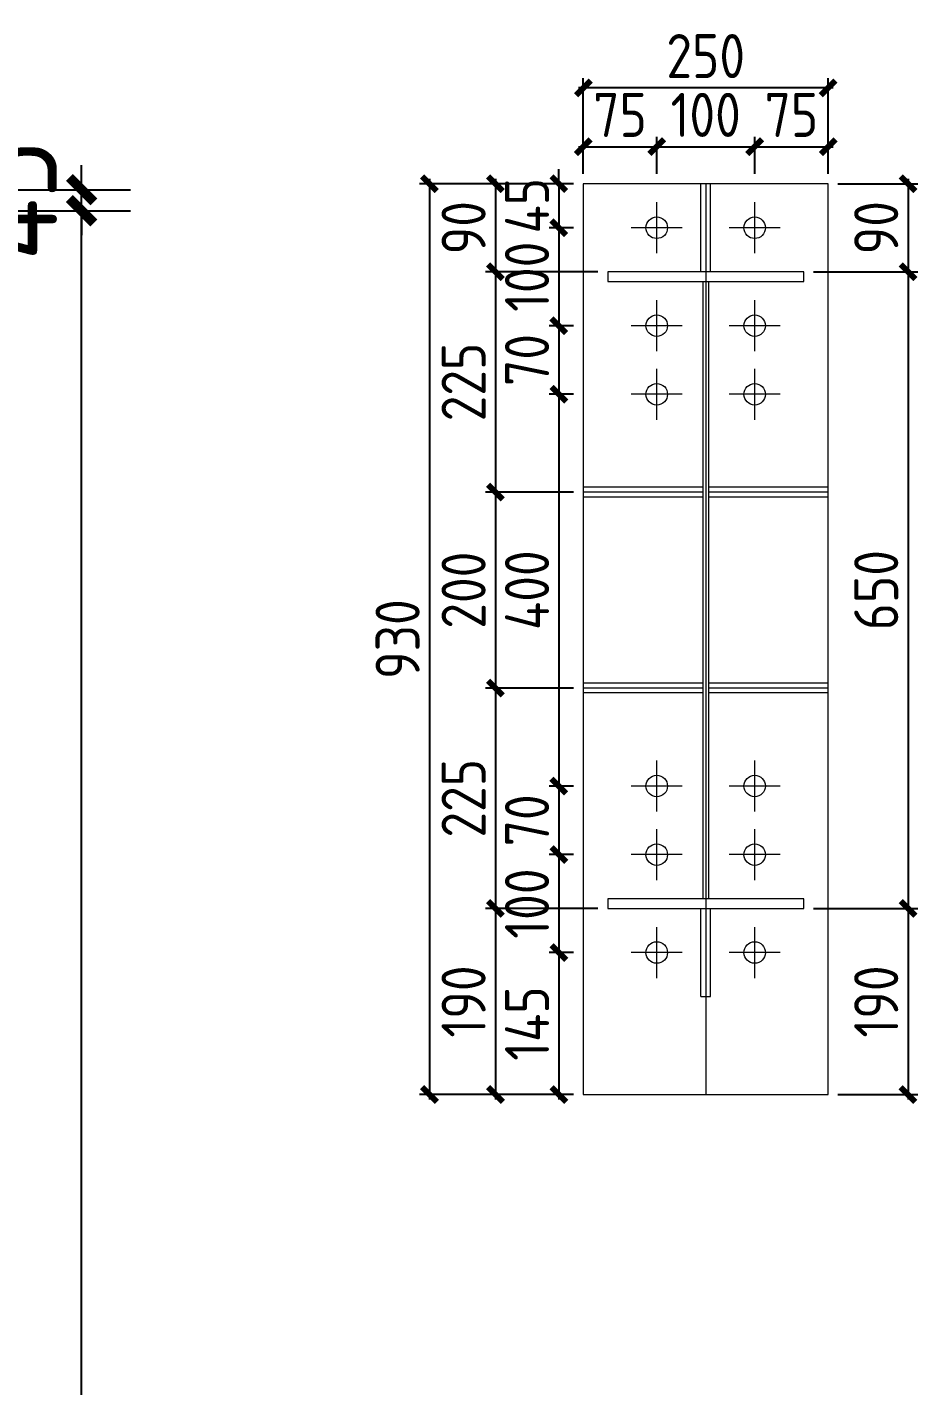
# Model space of a CAD drawing. Extents: x 485428 to 797698, y 56414 to 211814.
# Drawn here: x 677767 to 679585, y 151780 to 154554 of the extents above; entities that cross this region are included whole.
import ezdxf

# ---------------------------------------------------------------- set-up
doc = ezdxf.new("R2010")
doc.units = 0
doc.header["$LTSCALE"] = 1000
doc.header["$MEASUREMENT"] = 0
doc.styles.get("Standard").update_dxf_attribs({"font": 'gbenor.shx', "bigfont": 'gbcbig.shx'})
doc.dimstyles.get("Standard").update_dxf_attribs({"dimscale": 100, "dimtxt": 2, "dimasz": 0.4, "dimexe": 0.5, "dimexo": 1, "dimgap": 0.5, "dimtad": 1, "dimdec": 0, "dimzin": 0, "dimdsep": 46, "dimtxsty": 'Standard', "dimblk": 'ARCHTICK', "dimcen": 0.09, "dimadec": 0, "dimazin": 0, "dimtfac": 1, "dimtdec": 0, "dimtix": 1, "dimtmove": 2, "dimatfit": 3, "dimfxl": 1, "dimtolj": 1, "dimtzin": 0, "dimarcsym": 0})

# ---------------------------------------------------------------- blocks, each defined once
blk = doc.blocks.new('_ArchTick')
at = {"color": 0, "linetype": 'ByBlock', "const_width": 0.4}
blk.add_lwpolyline([(-0.5, -0.5), (0.5, 0.5)], dxfattribs=at)
blk = doc.blocks.new('*D427')
at = {"color": 3, "lineweight": -2}
for p, q in [((677493.7, 154179.4), (677977.9, 154179.4)), ((677877.9, 144208.5), (677877.9, 154179.4)), ((677493.7, 144208.5), (677977.9, 144208.5))]:
    blk.add_line(p, q, dxfattribs=at)
at = {"layer": 'Defpoints', "color": 0}
for p in [(677393.7, 154179.4), (677877.9, 154179.4), (677393.7, 144208.5)]:
    blk.add_point(p, dxfattribs=at)
at = {"color": 3, "lineweight": -2, "xscale": 50, "yscale": 50, "zscale": 50}
for p, rotation in [((677877.9, 154179.4), 90), ((677877.9, 144208.5), 270)]:
    blk.add_blockref('_ArchTick', p, dxfattribs=dict(at, rotation=rotation))
at = {"color": 0, "lineweight": 15, "insert": (677721.3, 149194), "char_height": 200, "attachment_point": 5, "rotation": 90}
blk.add_mtext('\\A1;外翼板 9971', dxfattribs=at)
blk = doc.blocks.new('*D428')
at = {"color": 3, "lineweight": -2}
for p, q in [((677877.9, 154222.4), (677877.9, 154272.4)), ((677493.7, 154222.4), (677977.9, 154222.4)), ((677877.9, 154179.4), (677877.9, 154222.4)), ((677493.7, 154179.4), (677977.9, 154179.4)), ((677877.9, 154179.4), (677877.9, 154129.4))]:
    blk.add_line(p, q, dxfattribs=at)
at = {"layer": 'Defpoints', "color": 0}
for p in [(677393.7, 154222.4), (677877.9, 154222.4), (677393.7, 154179.4)]:
    blk.add_point(p, dxfattribs=at)
at = {"color": 3, "lineweight": -2, "xscale": 50, "yscale": 50, "zscale": 50}
for p, rotation in [((677877.9, 154222.4), 270), ((677877.9, 154179.4), 90)]:
    blk.add_blockref('_ArchTick', p, dxfattribs=dict(at, rotation=rotation))
at = {"color": 0, "lineweight": 15, "insert": (677727.9, 154200.9), "char_height": 200, "attachment_point": 5, "rotation": 90}
blk.add_mtext('\\A1;43', dxfattribs=at)
blk = doc.blocks.new('*D437')
at = {"color": 3, "lineweight": -2}
for p, q in [((678902.2, 154254.6), (678902.2, 154330.1)), ((679052.2, 154254.6), (679052.2, 154330.1)), ((678892.2, 154310.1), (679062.2, 154310.1))]:
    blk.add_line(p, q, dxfattribs=at)
at = {"layer": 'Defpoints', "color": 0}
for p in [(679052.2, 154310.1), (678902.2, 154234.6), (679052.2, 154234.6)]:
    blk.add_point(p, dxfattribs=at)
at = {"color": 3, "lineweight": -2, "xscale": 30, "yscale": 30, "zscale": 30, "rotation": 180}
blk.add_blockref('_ArchTick', (678902.2, 154310.1), dxfattribs=at)
at = {"color": 3, "lineweight": -2, "xscale": 30, "yscale": 30, "zscale": 30}
blk.add_blockref('_ArchTick', (679052.2, 154310.1), dxfattribs=at)
at = {"color": 0, "lineweight": 15, "insert": (678977.2, 154375.1), "char_height": 90, "attachment_point": 5}
blk.add_mtext('\\A1;75', dxfattribs=at)
blk = doc.blocks.new('*D430')
at = {"color": 3, "lineweight": -2}
for p, q in [((679052.2, 154254.6), (679052.2, 154330.1)), ((679252.2, 154254.6), (679252.2, 154330.1)), ((679042.2, 154310.1), (679262.2, 154310.1))]:
    blk.add_line(p, q, dxfattribs=at)
at = {"layer": 'Defpoints', "color": 0}
for p in [(679252.2, 154310.1), (679052.2, 154234.6), (679252.2, 154234.6)]:
    blk.add_point(p, dxfattribs=at)
at = {"color": 3, "lineweight": -2, "xscale": 30, "yscale": 30, "zscale": 30, "rotation": 180}
blk.add_blockref('_ArchTick', (679052.2, 154310.1), dxfattribs=at)
at = {"color": 3, "lineweight": -2, "xscale": 30, "yscale": 30, "zscale": 30}
blk.add_blockref('_ArchTick', (679252.2, 154310.1), dxfattribs=at)
at = {"color": 0, "lineweight": 15, "insert": (679152.2, 154375.1), "char_height": 90, "attachment_point": 5}
blk.add_mtext('\\A1;100', dxfattribs=at)
blk = doc.blocks.new('*D438')
at = {"color": 3, "lineweight": -2}
for p, q in [((679252.2, 154254.6), (679252.2, 154330.1)), ((679402.2, 154254.6), (679402.2, 154330.1)), ((679242.2, 154310.1), (679412.2, 154310.1))]:
    blk.add_line(p, q, dxfattribs=at)
at = {"layer": 'Defpoints', "color": 0}
for p in [(679402.2, 154310.1), (679252.2, 154234.6), (679402.2, 154234.6)]:
    blk.add_point(p, dxfattribs=at)
at = {"color": 3, "lineweight": -2, "xscale": 30, "yscale": 30, "zscale": 30, "rotation": 180}
blk.add_blockref('_ArchTick', (679252.2, 154310.1), dxfattribs=at)
at = {"color": 3, "lineweight": -2, "xscale": 30, "yscale": 30, "zscale": 30}
blk.add_blockref('_ArchTick', (679402.2, 154310.1), dxfattribs=at)
at = {"color": 0, "lineweight": 15, "insert": (679327.2, 154375.1), "char_height": 90, "attachment_point": 5}
blk.add_mtext('\\A1;75', dxfattribs=at)
blk = doc.blocks.new('*D431')
at = {"color": 3, "lineweight": -2}
for p, q in [((678852.3, 154234.6), (678852.3, 154264.6)), ((678882.2, 154234.6), (678832.3, 154234.6)), ((678852.3, 154234.6), (678852.3, 154144.6)), ((678882.2, 154144.6), (678832.3, 154144.6)), ((678852.3, 154144.6), (678852.3, 154114.6))]:
    blk.add_line(p, q, dxfattribs=at)
at = {"layer": 'Defpoints', "color": 0}
for p in [(678902.2, 154234.6), (678852.3, 154144.6), (678902.2, 154144.6)]:
    blk.add_point(p, dxfattribs=at)
at = {"color": 3, "lineweight": -2, "xscale": 30, "yscale": 30, "zscale": 30}
for p, rotation in [((678852.3, 154234.6), 270), ((678852.3, 154144.6), 90)]:
    blk.add_blockref('_ArchTick', p, dxfattribs=dict(at, rotation=rotation))
at = {"color": 0, "lineweight": 15, "insert": (678787.3, 154189.6), "char_height": 90, "attachment_point": 5, "rotation": 90}
blk.add_mtext('\\A1;45', dxfattribs=at)
blk = doc.blocks.new('*D432')
at = {"color": 3, "lineweight": -2}
for p, q in [((678882.2, 154144.6), (678832.3, 154144.6)), ((678852.3, 154154.6), (678852.3, 153934.6)), ((678882.2, 153944.6), (678832.3, 153944.6))]:
    blk.add_line(p, q, dxfattribs=at)
at = {"layer": 'Defpoints', "color": 0}
for p in [(678902.2, 154144.6), (678852.3, 153944.6), (678902.2, 153944.6)]:
    blk.add_point(p, dxfattribs=at)
at = {"color": 3, "lineweight": -2, "xscale": 30, "yscale": 30, "zscale": 30}
for p, rotation in [((678852.3, 154144.6), 90), ((678852.3, 153944.6), 270)]:
    blk.add_blockref('_ArchTick', p, dxfattribs=dict(at, rotation=rotation))
at = {"color": 0, "lineweight": 15, "insert": (678787.3, 154044.6), "char_height": 90, "attachment_point": 5, "rotation": 90}
blk.add_mtext('\\A1;100', dxfattribs=at)
blk = doc.blocks.new('*D433')
at = {"color": 3, "lineweight": -2}
for p, q in [((678852.3, 153954.6), (678852.3, 153794.6)), ((678882.2, 153944.6), (678832.3, 153944.6)), ((678882.2, 153804.6), (678832.3, 153804.6))]:
    blk.add_line(p, q, dxfattribs=at)
at = {"layer": 'Defpoints', "color": 0}
for p in [(678902.2, 153944.6), (678852.3, 153804.6), (678902.2, 153804.6)]:
    blk.add_point(p, dxfattribs=at)
at = {"color": 3, "lineweight": -2, "xscale": 30, "yscale": 30, "zscale": 30}
for p, rotation in [((678852.3, 153944.6), 90), ((678852.3, 153804.6), 270)]:
    blk.add_blockref('_ArchTick', p, dxfattribs=dict(at, rotation=rotation))
at = {"color": 0, "lineweight": 15, "insert": (678787.3, 153874.6), "char_height": 90, "attachment_point": 5, "rotation": 90}
blk.add_mtext('\\A1;70', dxfattribs=at)
blk = doc.blocks.new('*D434')
at = {"color": 3, "lineweight": -2}
for p, q in [((678852.3, 153814.6), (678852.3, 152994.6)), ((678882.2, 153804.6), (678832.3, 153804.6)), ((678882.2, 153004.6), (678832.3, 153004.6))]:
    blk.add_line(p, q, dxfattribs=at)
at = {"layer": 'Defpoints', "color": 0}
for p in [(678902.2, 153804.6), (678852.3, 153004.6), (678902.2, 153004.6)]:
    blk.add_point(p, dxfattribs=at)
at = {"color": 3, "lineweight": -2, "xscale": 30, "yscale": 30, "zscale": 30}
for p, rotation in [((678852.3, 153804.6), 90), ((678852.3, 153004.6), 270)]:
    blk.add_blockref('_ArchTick', p, dxfattribs=dict(at, rotation=rotation))
at = {"color": 0, "lineweight": 15, "insert": (678787.3, 153404.6), "char_height": 90, "attachment_point": 5, "rotation": 90}
blk.add_mtext('\\A1;400', dxfattribs=at)
blk = doc.blocks.new('*D435')
at = {"color": 3, "lineweight": -2}
for p, q in [((678852.3, 153014.6), (678852.3, 152854.6)), ((678882.2, 153004.6), (678832.3, 153004.6)), ((678882.2, 152864.6), (678832.3, 152864.6))]:
    blk.add_line(p, q, dxfattribs=at)
at = {"layer": 'Defpoints', "color": 0}
for p in [(678902.2, 153004.6), (678852.3, 152864.6), (678902.2, 152864.6)]:
    blk.add_point(p, dxfattribs=at)
at = {"color": 3, "lineweight": -2, "xscale": 30, "yscale": 30, "zscale": 30}
for p, rotation in [((678852.3, 153004.6), 90), ((678852.3, 152864.6), 270)]:
    blk.add_blockref('_ArchTick', p, dxfattribs=dict(at, rotation=rotation))
at = {"color": 0, "lineweight": 15, "insert": (678787.3, 152934.6), "char_height": 90, "attachment_point": 5, "rotation": 90}
blk.add_mtext('\\A1;70', dxfattribs=at)
blk = doc.blocks.new('*D436')
at = {"color": 3, "lineweight": -2}
for p, q in [((678852.3, 152874.6), (678852.3, 152654.6)), ((678882.2, 152864.6), (678832.3, 152864.6)), ((678882.2, 152664.6), (678832.3, 152664.6))]:
    blk.add_line(p, q, dxfattribs=at)
at = {"layer": 'Defpoints', "color": 0}
for p in [(678902.2, 152864.6), (678852.3, 152664.6), (678902.2, 152664.6)]:
    blk.add_point(p, dxfattribs=at)
at = {"color": 3, "lineweight": -2, "xscale": 30, "yscale": 30, "zscale": 30}
for p, rotation in [((678852.3, 152864.6), 90), ((678852.3, 152664.6), 270)]:
    blk.add_blockref('_ArchTick', p, dxfattribs=dict(at, rotation=rotation))
at = {"color": 0, "lineweight": 15, "insert": (678787.3, 152764.6), "char_height": 90, "attachment_point": 5, "rotation": 90}
blk.add_mtext('\\A1;100', dxfattribs=at)
blk = doc.blocks.new('*D439')
at = {"color": 3, "lineweight": -2}
for p, q in [((678852.3, 152674.6), (678852.3, 152364.6)), ((678882.2, 152664.6), (678832.3, 152664.6)), ((678882.2, 152374.6), (678832.3, 152374.6))]:
    blk.add_line(p, q, dxfattribs=at)
at = {"layer": 'Defpoints', "color": 0}
for p in [(678902.2, 152664.6), (678852.3, 152374.6), (678902.2, 152374.6)]:
    blk.add_point(p, dxfattribs=at)
at = {"color": 3, "lineweight": -2, "xscale": 30, "yscale": 30, "zscale": 30}
for p, rotation in [((678852.3, 152664.6), 90), ((678852.3, 152374.6), 270)]:
    blk.add_blockref('_ArchTick', p, dxfattribs=dict(at, rotation=rotation))
at = {"color": 0, "lineweight": 15, "insert": (678787.3, 152519.6), "char_height": 90, "attachment_point": 5, "rotation": 90}
blk.add_mtext('\\A1;145', dxfattribs=at)
blk = doc.blocks.new('*D440')
at = {"color": 3, "lineweight": -2}
for p, q in [((678882.2, 154234.6), (678702.8, 154234.6)), ((678722.8, 154244.6), (678722.8, 154044.6)), ((678932.2, 154054.6), (678702.8, 154054.6))]:
    blk.add_line(p, q, dxfattribs=at)
at = {"layer": 'Defpoints', "color": 0}
for p in [(678902.2, 154234.6), (678722.8, 154054.6), (678952.2, 154054.6)]:
    blk.add_point(p, dxfattribs=at)
at = {"color": 3, "lineweight": -2, "xscale": 30, "yscale": 30, "zscale": 30}
for p, rotation in [((678722.8, 154234.6), 90), ((678722.8, 154054.6), 270)]:
    blk.add_blockref('_ArchTick', p, dxfattribs=dict(at, rotation=rotation))
at = {"color": 0, "lineweight": 15, "insert": (678657.8, 154144.6), "char_height": 90, "attachment_point": 5, "rotation": 90}
blk.add_mtext('\\A1;90', dxfattribs=at)
blk = doc.blocks.new('*D441')
at = {"color": 3, "lineweight": -2}
for p, q in [((678722.8, 154064.6), (678722.8, 153594.6)), ((678932.2, 154054.6), (678702.8, 154054.6)), ((678882.2, 153604.6), (678702.8, 153604.6))]:
    blk.add_line(p, q, dxfattribs=at)
at = {"layer": 'Defpoints', "color": 0}
for p in [(678952.2, 154054.6), (678722.8, 153604.6), (678902.2, 153604.6)]:
    blk.add_point(p, dxfattribs=at)
at = {"color": 3, "lineweight": -2, "xscale": 30, "yscale": 30, "zscale": 30}
for p, rotation in [((678722.8, 154054.6), 90), ((678722.8, 153604.6), 270)]:
    blk.add_blockref('_ArchTick', p, dxfattribs=dict(at, rotation=rotation))
at = {"color": 0, "lineweight": 15, "insert": (678657.8, 153829.6), "char_height": 90, "attachment_point": 5, "rotation": 90}
blk.add_mtext('\\A1;225', dxfattribs=at)
blk = doc.blocks.new('*D442')
at = {"color": 3, "lineweight": -2}
for p, q in [((678882.2, 153604.6), (678702.8, 153604.6)), ((678722.8, 153614.6), (678722.8, 153194.6)), ((678882.2, 153204.6), (678702.8, 153204.6))]:
    blk.add_line(p, q, dxfattribs=at)
at = {"layer": 'Defpoints', "color": 0}
for p in [(678902.2, 153604.6), (678722.8, 153204.6), (678902.2, 153204.6)]:
    blk.add_point(p, dxfattribs=at)
at = {"color": 3, "lineweight": -2, "xscale": 30, "yscale": 30, "zscale": 30}
for p, rotation in [((678722.8, 153604.6), 90), ((678722.8, 153204.6), 270)]:
    blk.add_blockref('_ArchTick', p, dxfattribs=dict(at, rotation=rotation))
at = {"color": 0, "lineweight": 15, "insert": (678657.8, 153404.6), "char_height": 90, "attachment_point": 5, "rotation": 90}
blk.add_mtext('\\A1;200', dxfattribs=at)
blk = doc.blocks.new('*D443')
at = {"color": 3, "lineweight": -2}
for p, q in [((678882.2, 153204.6), (678702.8, 153204.6)), ((678722.8, 153214.6), (678722.8, 152744.6)), ((678932.2, 152754.6), (678702.8, 152754.6))]:
    blk.add_line(p, q, dxfattribs=at)
at = {"layer": 'Defpoints', "color": 0}
for p in [(678902.2, 153204.6), (678722.8, 152754.6), (678952.2, 152754.6)]:
    blk.add_point(p, dxfattribs=at)
at = {"color": 3, "lineweight": -2, "xscale": 30, "yscale": 30, "zscale": 30}
for p, rotation in [((678722.8, 153204.6), 90), ((678722.8, 152754.6), 270)]:
    blk.add_blockref('_ArchTick', p, dxfattribs=dict(at, rotation=rotation))
at = {"color": 0, "lineweight": 15, "insert": (678657.8, 152979.6), "char_height": 90, "attachment_point": 5, "rotation": 90}
blk.add_mtext('\\A1;225', dxfattribs=at)
blk = doc.blocks.new('*D444')
at = {"color": 3, "lineweight": -2}
for p, q in [((678722.8, 152764.6), (678722.8, 152364.6)), ((678932.2, 152754.6), (678702.8, 152754.6)), ((678882.2, 152374.6), (678702.8, 152374.6))]:
    blk.add_line(p, q, dxfattribs=at)
at = {"layer": 'Defpoints', "color": 0}
for p in [(678952.2, 152754.6), (678722.8, 152374.6), (678902.2, 152374.6)]:
    blk.add_point(p, dxfattribs=at)
at = {"color": 3, "lineweight": -2, "xscale": 30, "yscale": 30, "zscale": 30}
for p, rotation in [((678722.8, 152754.6), 90), ((678722.8, 152374.6), 270)]:
    blk.add_blockref('_ArchTick', p, dxfattribs=dict(at, rotation=rotation))
at = {"color": 0, "lineweight": 15, "insert": (678657.8, 152564.6), "char_height": 90, "attachment_point": 5, "rotation": 90}
blk.add_mtext('\\A1;190', dxfattribs=at)
blk = doc.blocks.new('*D445')
at = {"color": 3, "lineweight": -2}
for p, q in [((678882.2, 154234.6), (678568.1, 154234.6)), ((678588.1, 154244.6), (678588.1, 152364.6)), ((678882.2, 152374.6), (678568.1, 152374.6))]:
    blk.add_line(p, q, dxfattribs=at)
at = {"layer": 'Defpoints', "color": 0}
for p in [(678902.2, 154234.6), (678588.1, 152374.6), (678902.2, 152374.6)]:
    blk.add_point(p, dxfattribs=at)
at = {"color": 3, "lineweight": -2, "xscale": 30, "yscale": 30, "zscale": 30}
for p, rotation in [((678588.1, 154234.6), 90), ((678588.1, 152374.6), 270)]:
    blk.add_blockref('_ArchTick', p, dxfattribs=dict(at, rotation=rotation))
at = {"color": 0, "lineweight": 15, "insert": (678523.1, 153304.6), "char_height": 90, "attachment_point": 5, "rotation": 90}
blk.add_mtext('\\A1;930', dxfattribs=at)
blk = doc.blocks.new('*D446')
at = {"color": 3, "lineweight": -2}
for p, q in [((678902.2, 154254.6), (678902.2, 154450.2)), ((679402.2, 154254.6), (679402.2, 154450.2)), ((679412.2, 154430.2), (678892.2, 154430.2))]:
    blk.add_line(p, q, dxfattribs=at)
at = {"layer": 'Defpoints', "color": 0}
for p in [(678902.2, 154430.2), (678902.2, 154234.6), (679402.2, 154234.6)]:
    blk.add_point(p, dxfattribs=at)
at = {"color": 3, "lineweight": -2, "xscale": 30, "yscale": 30, "zscale": 30, "rotation": 180}
blk.add_blockref('_ArchTick', (678902.2, 154430.2), dxfattribs=at)
at = {"color": 3, "lineweight": -2, "xscale": 30, "yscale": 30, "zscale": 30}
blk.add_blockref('_ArchTick', (679402.2, 154430.2), dxfattribs=at)
at = {"color": 0, "lineweight": 15, "insert": (679152.2, 154495.2), "char_height": 90, "attachment_point": 5}
blk.add_mtext('\\A1;250', dxfattribs=at)
blk = doc.blocks.new('*D3320')
at = {"color": 3, "lineweight": -2}
for p, q in [((679422.2, 154234.6), (679585.3, 154234.6)), ((679565.3, 154244.6), (679565.3, 154044.6)), ((679372.2, 154054.6), (679585.3, 154054.6))]:
    blk.add_line(p, q, dxfattribs=at)
at = {"layer": 'Defpoints', "color": 0}
for p in [(679402.2, 154234.6), (679352.2, 154054.6), (679565.3, 154054.6)]:
    blk.add_point(p, dxfattribs=at)
at = {"color": 3, "lineweight": -2, "xscale": 30, "yscale": 30, "zscale": 30}
for p, rotation in [((679565.3, 154234.6), 90), ((679565.3, 154054.6), 270)]:
    blk.add_blockref('_ArchTick', p, dxfattribs=dict(at, rotation=rotation))
at = {"color": 0, "lineweight": 15, "insert": (679500.3, 154144.6), "char_height": 90, "attachment_point": 5, "rotation": 90}
blk.add_mtext('\\A1;90', dxfattribs=at)
blk = doc.blocks.new('*D3321')
at = {"color": 3, "lineweight": -2}
for p, q in [((679565.3, 154064.6), (679565.3, 152744.6)), ((679372.2, 154054.6), (679585.3, 154054.6)), ((679372.2, 152754.6), (679585.3, 152754.6))]:
    blk.add_line(p, q, dxfattribs=at)
at = {"layer": 'Defpoints', "color": 0}
for p in [(679352.2, 154054.6), (679352.2, 152754.6), (679565.3, 152754.6)]:
    blk.add_point(p, dxfattribs=at)
at = {"color": 3, "lineweight": -2, "xscale": 30, "yscale": 30, "zscale": 30}
for p, rotation in [((679565.3, 154054.6), 90), ((679565.3, 152754.6), 270)]:
    blk.add_blockref('_ArchTick', p, dxfattribs=dict(at, rotation=rotation))
at = {"color": 0, "lineweight": 15, "insert": (679500.3, 153404.6), "char_height": 90, "attachment_point": 5, "rotation": 90}
blk.add_mtext('\\A1;650', dxfattribs=at)
blk = doc.blocks.new('*D3322')
at = {"color": 3, "lineweight": -2}
for p, q in [((679565.3, 152764.6), (679565.3, 152364.6)), ((679372.2, 152754.6), (679585.3, 152754.6)), ((679422.2, 152374.6), (679585.3, 152374.6))]:
    blk.add_line(p, q, dxfattribs=at)
at = {"layer": 'Defpoints', "color": 0}
for p in [(679352.2, 152754.6), (679402.2, 152374.6), (679565.3, 152374.6)]:
    blk.add_point(p, dxfattribs=at)
at = {"color": 3, "lineweight": -2, "xscale": 30, "yscale": 30, "zscale": 30}
for p, rotation in [((679565.3, 152754.6), 90), ((679565.3, 152374.6), 270)]:
    blk.add_blockref('_ArchTick', p, dxfattribs=dict(at, rotation=rotation))
at = {"color": 0, "lineweight": 15, "insert": (679500.3, 152564.6), "char_height": 90, "attachment_point": 5, "rotation": 90}
blk.add_mtext('\\A1;190', dxfattribs=at)

msp = doc.modelspace()

# ---------------------------------------------------------------- linework, layer by layer
at = {"lineweight": 15}
for p, q in [((678902.2, 154234.6), (678902.2, 152374.6)), ((679402.2, 154234.6), (678902.2, 154234.6)), ((679402.2, 152374.6), (679402.2, 154234.6)), ((679052.2, 154092.6), (679052.2, 154196.6)), ((679252.2, 154092.6), (679252.2, 154196.6)), ((679104.2, 154144.6), (679000.2, 154144.6)), ((679304.2, 154144.6), (679200.2, 154144.6)), ((679052.2, 153892.6), (679052.2, 153996.6)), ((679252.2, 153892.6), (679252.2, 153996.6)), ((679104.2, 153944.6), (679000.2, 153944.6)), ((679304.2, 153944.6), (679200.2, 153944.6)), ((679052.2, 153752.6), (679052.2, 153856.6)), ((679252.2, 153752.6), (679252.2, 153856.6)), ((679104.2, 153804.6), (679000.2, 153804.6)), ((679304.2, 153804.6), (679200.2, 153804.6)), ((679052.2, 152952.6), (679052.2, 153056.6)), ((679252.2, 152952.6), (679252.2, 153056.6)), ((679104.2, 153004.6), (679000.2, 153004.6)), ((679304.2, 153004.6), (679200.2, 153004.6)), ((679052.2, 152812.6), (679052.2, 152916.6)), ((679252.2, 152812.6), (679252.2, 152916.6)), ((679104.2, 152864.6), (679000.2, 152864.6)), ((679304.2, 152864.6), (679200.2, 152864.6)), ((679052.2, 152612.6), (679052.2, 152716.6)), ((679252.2, 152612.6), (679252.2, 152716.6)), ((679104.2, 152664.6), (679000.2, 152664.6)), ((679304.2, 152664.6), (679200.2, 152664.6)), ((678902.2, 152374.6), (679402.2, 152374.6))]:
    msp.add_line(p, q, dxfattribs=at)
at = {"color": 2, "lineweight": 15}
for p, q in [((679142.2, 154054.6), (679142.2, 154234.6)), ((679162.2, 154054.6), (679162.2, 154234.6)), ((679146.2, 153614.6), (678902.2, 153614.6)), ((679146.2, 153594.6), (678902.2, 153594.6)), ((679402.2, 153614.6), (679158.2, 153614.6)), ((679402.2, 153594.6), (679158.2, 153594.6)), ((679146.2, 153214.6), (678902.2, 153214.6)), ((679402.2, 153214.6), (679158.2, 153214.6)), ((679146.2, 153194.6), (678902.2, 153194.6)), ((679402.2, 153194.6), (679158.2, 153194.6)), ((679142.2, 152574.6), (679142.2, 152754.6)), ((679162.2, 152574.6), (679162.2, 152754.6)), ((679142.2, 152574.6), (679162.2, 152574.6))]:
    msp.add_line(p, q, dxfattribs=at)
at = {"color": 1, "lineweight": 15}
for p, q in [((679152.2, 154234.6), (679152.2, 152374.6)), ((679146.2, 153604.6), (678902.2, 153604.6)), ((679402.2, 153604.6), (679158.2, 153604.6)), ((679146.2, 153204.6), (678902.2, 153204.6)), ((679402.2, 153204.6), (679158.2, 153204.6))]:
    msp.add_line(p, q, dxfattribs=at)
at = {"color": 4, "lineweight": 15}
for p, q in [((679152.2, 154054.6), (678952.2, 154054.6)), ((678952.2, 154054.6), (678952.2, 154034.6)), ((678952.2, 154034.6), (679352.2, 154034.6)), ((679146.2, 154034.6), (679146.2, 152774.6)), ((679352.2, 154054.6), (679152.2, 154054.6)), ((679158.2, 154034.6), (679158.2, 152774.6)), ((679352.2, 154034.6), (679352.2, 154054.6)), ((679352.2, 152774.6), (678952.2, 152774.6)), ((678952.2, 152774.6), (678952.2, 152754.6)), ((679352.2, 152754.6), (679352.2, 152774.6)), ((678952.2, 152754.6), (679152.2, 152754.6)), ((679152.2, 152754.6), (679352.2, 152754.6))]:
    msp.add_line(p, q, dxfattribs=at)
at = {"lineweight": 15}
for centre in [(679052.2, 154144.6), (679252.2, 154144.6), (679052.2, 153944.6), (679252.2, 153944.6), (679052.2, 153804.6), (679252.2, 153804.6), (679052.2, 153004.6), (679252.2, 153004.6), (679052.2, 152864.6), (679252.2, 152864.6), (679052.2, 152664.6), (679252.2, 152664.6)]:
    msp.add_circle(centre, 22, dxfattribs=at)

# ---------------------------------------------------------------- dimensions: what is measured, and where the dimension line sits
for p1, p2, distance, picture, middle in [((679402.2, 154234.6), (678902.2, 154234.6), -195.6, '*D446', (679152.2, 154495.2)), ((678902.2, 154234.6), (678902.2, 152374.6), -314.2, '*D445', (678523.1, 153304.6))]:
    dim = msp.add_aligned_dim(p1=p1, p2=p2, distance=distance, dimstyle='Standard', override={"dimtxt": 0.9, "dimasz": 0.3, "dimexe": 0.2, "dimexo": 0.2, "dimgap": 0.2, "dimlfac": 0.5, "dimdle": 0.1, "dimclrd": 3, "dimclre": 3}, dxfattribs=at)
    dim.commit()
    dim.dimension.update_dxf_attribs({"geometry": picture, "text_midpoint": middle})
for base, p1, p2, picture, middle in [((679052.2, 154310.1), (678902.2, 154234.6), (679052.2, 154234.6), '*D437', (678977.2, 154375.1)), ((679252.2, 154310.1), (679052.2, 154234.6), (679252.2, 154234.6), '*D430', (679152.2, 154375.1)), ((679402.2, 154310.1), (679252.2, 154234.6), (679402.2, 154234.6), '*D438', (679327.2, 154375.1))]:
    dim = msp.add_linear_dim(base=base, p1=p1, p2=p2, dimstyle='Standard', override={"dimtxt": 0.9, "dimasz": 0.3, "dimexe": 0.2, "dimexo": 0.2, "dimgap": 0.2, "dimlfac": 0.5, "dimdle": 0.1, "dimclrd": 3, "dimclre": 3}, dxfattribs=at)
    dim.commit()
    dim.dimension.update_dxf_attribs({"geometry": picture, "text_midpoint": middle})
for base, p1, p2, override, picture, middle in [((677877.9, 154222.4), (677393.7, 154179.4), (677393.7, 154222.4), {"dimtxt": 2, "dimasz": 0.5, "dimexe": 1, "dimexo": 1, "dimclrd": 3, "dimclre": 3}, '*D428', (677727.9, 154200.9)), ((678852.3, 154144.6), (678902.2, 154234.6), (678902.2, 154144.6), {"dimtxt": 0.9, "dimasz": 0.3, "dimexe": 0.2, "dimexo": 0.2, "dimgap": 0.2, "dimlfac": 0.5, "dimdle": 0.1, "dimclrd": 3, "dimclre": 3}, '*D431', (678787.3, 154189.6)), ((678722.8, 154054.6), (678902.2, 154234.6), (678952.2, 154054.6), {"dimtxt": 0.9, "dimasz": 0.3, "dimexe": 0.2, "dimexo": 0.2, "dimgap": 0.2, "dimlfac": 0.5, "dimdle": 0.1, "dimclrd": 3, "dimclre": 3}, '*D440', (678657.8, 154144.6)), ((679565.3, 154054.6), (679402.2, 154234.6), (679352.2, 154054.6), {"dimtxt": 0.9, "dimasz": 0.3, "dimexe": 0.2, "dimexo": 0.2, "dimgap": 0.2, "dimlfac": 0.5, "dimdle": 0.1, "dimclrd": 3, "dimclre": 3}, '*D3320', (679500.3, 154144.6)), ((678852.3, 153944.6), (678902.2, 154144.6), (678902.2, 153944.6), {"dimtxt": 0.9, "dimasz": 0.3, "dimexe": 0.2, "dimexo": 0.2, "dimgap": 0.2, "dimlfac": 0.5, "dimdle": 0.1, "dimclrd": 3, "dimclre": 3}, '*D432', (678787.3, 154044.6)), ((678722.8, 153604.6), (678952.2, 154054.6), (678902.2, 153604.6), {"dimtxt": 0.9, "dimasz": 0.3, "dimexe": 0.2, "dimexo": 0.2, "dimgap": 0.2, "dimlfac": 0.5, "dimdle": 0.1, "dimclrd": 3, "dimclre": 3}, '*D441', (678657.8, 153829.6)), ((679565.3, 152754.6), (679352.2, 154054.6), (679352.2, 152754.6), {"dimtxt": 0.9, "dimasz": 0.3, "dimexe": 0.2, "dimexo": 0.2, "dimgap": 0.2, "dimlfac": 0.5, "dimdle": 0.1, "dimclrd": 3, "dimclre": 3}, '*D3321', (679500.3, 153404.6)), ((678852.3, 153804.6), (678902.2, 153944.6), (678902.2, 153804.6), {"dimtxt": 0.9, "dimasz": 0.3, "dimexe": 0.2, "dimexo": 0.2, "dimgap": 0.2, "dimlfac": 0.5, "dimdle": 0.1, "dimclrd": 3, "dimclre": 3}, '*D433', (678787.3, 153874.6)), ((678852.3, 153004.6), (678902.2, 153804.6), (678902.2, 153004.6), {"dimtxt": 0.9, "dimasz": 0.3, "dimexe": 0.2, "dimexo": 0.2, "dimgap": 0.2, "dimlfac": 0.5, "dimdle": 0.1, "dimclrd": 3, "dimclre": 3}, '*D434', (678787.3, 153404.6)), ((678722.8, 153204.6), (678902.2, 153604.6), (678902.2, 153204.6), {"dimtxt": 0.9, "dimasz": 0.3, "dimexe": 0.2, "dimexo": 0.2, "dimgap": 0.2, "dimlfac": 0.5, "dimdle": 0.1, "dimclrd": 3, "dimclre": 3}, '*D442', (678657.8, 153404.6)), ((678722.8, 152754.6), (678902.2, 153204.6), (678952.2, 152754.6), {"dimtxt": 0.9, "dimasz": 0.3, "dimexe": 0.2, "dimexo": 0.2, "dimgap": 0.2, "dimlfac": 0.5, "dimdle": 0.1, "dimclrd": 3, "dimclre": 3}, '*D443', (678657.8, 152979.6)), ((678852.3, 152864.6), (678902.2, 153004.6), (678902.2, 152864.6), {"dimtxt": 0.9, "dimasz": 0.3, "dimexe": 0.2, "dimexo": 0.2, "dimgap": 0.2, "dimlfac": 0.5, "dimdle": 0.1, "dimclrd": 3, "dimclre": 3}, '*D435', (678787.3, 152934.6)), ((678852.3, 152664.6), (678902.2, 152864.6), (678902.2, 152664.6), {"dimtxt": 0.9, "dimasz": 0.3, "dimexe": 0.2, "dimexo": 0.2, "dimgap": 0.2, "dimlfac": 0.5, "dimdle": 0.1, "dimclrd": 3, "dimclre": 3}, '*D436', (678787.3, 152764.6)), ((678722.8, 152374.6), (678952.2, 152754.6), (678902.2, 152374.6), {"dimtxt": 0.9, "dimasz": 0.3, "dimexe": 0.2, "dimexo": 0.2, "dimgap": 0.2, "dimlfac": 0.5, "dimdle": 0.1, "dimclrd": 3, "dimclre": 3}, '*D444', (678657.8, 152564.6)), ((679565.3, 152374.6), (679352.2, 152754.6), (679402.2, 152374.6), {"dimtxt": 0.9, "dimasz": 0.3, "dimexe": 0.2, "dimexo": 0.2, "dimgap": 0.2, "dimlfac": 0.5, "dimdle": 0.1, "dimclrd": 3, "dimclre": 3}, '*D3322', (679500.3, 152564.6)), ((678852.3, 152374.6), (678902.2, 152664.6), (678902.2, 152374.6), {"dimtxt": 0.9, "dimasz": 0.3, "dimexe": 0.2, "dimexo": 0.2, "dimgap": 0.2, "dimlfac": 0.5, "dimdle": 0.1, "dimclrd": 3, "dimclre": 3}, '*D439', (678787.3, 152519.6))]:
    dim = msp.add_linear_dim(base=base, p1=p1, p2=p2, angle=90, dimstyle='Standard', override=override, dxfattribs=at)
    dim.commit()
    dim.dimension.update_dxf_attribs({"geometry": picture, "text_midpoint": middle})
dim = msp.add_linear_dim(base=(677877.9, 154179.4), p1=(677393.7, 144208.5), p2=(677393.7, 154179.4), angle=90, text='外翼板 9971', dimstyle='Standard', override={"dimtxt": 2, "dimasz": 0.5, "dimexe": 1, "dimexo": 1, "dimclrd": 3, "dimclre": 3}, dxfattribs=at)
dim.commit()
dim.dimension.update_dxf_attribs({"geometry": '*D427', "text_midpoint": (677721.3, 149194)})

doc.saveas('drawing.dxf')
